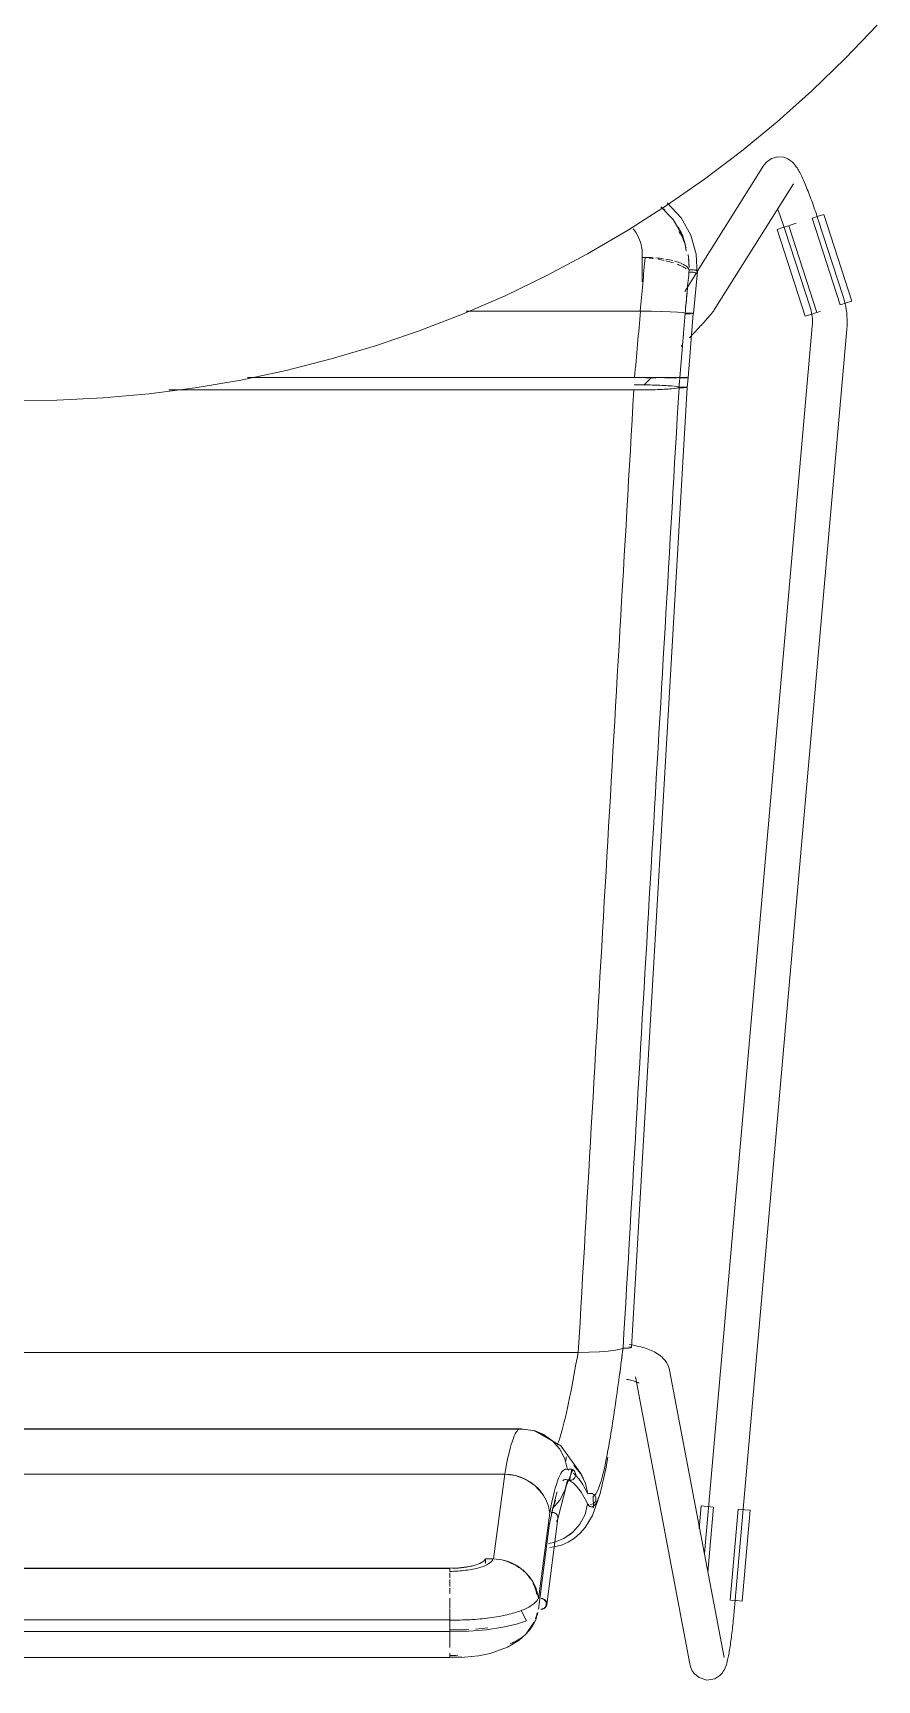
# Model space of a CAD drawing. Header units: millimetres. Extents: x 79795 to 317870, y -36033 to 97293.
# Drawn here: x 214201 to 214492, y 11463 to 12033 of the extents above; entities that cross this region are included whole.
import ezdxf

# ---------------------------------------------------------------- set-up
doc = ezdxf.new("R2010")
doc.units = ezdxf.units.MM
doc.header["$MEASUREMENT"] = 0
doc.layers.add('I-FURN', color=8, linetype='CONTINUOUS', lineweight=9)

msp = doc.modelspace()

# ---------------------------------------------------------------- linework, layer by layer
at = {"layer": 'I-FURN'}
for p, q in [((214481.25, 12023.81), (214492.29, 12035.39)), ((214469.76, 12012.68), (214481.25, 12023.81)), ((214457.83, 12002.02), (214469.76, 12012.68)), ((214445.48, 11991.85), (214457.83, 12002.02)), ((214432.74, 11982.18), (214445.48, 11991.85)), ((214453.23, 11986.95), (214430.2, 11950.18)), ((214454.12, 11988.07), (214453.23, 11986.95)), ((214454.12, 11988.07), (214455.86, 11989.29)), ((214455.86, 11989.29), (214458.08, 11989.88)), ((214458.08, 11989.88), (214460.06, 11989.71)), ((214460.06, 11989.71), (214461.44, 11989.18)), ((214461.44, 11989.18), (214462.35, 11988.62)), ((214462.35, 11988.62), (214462.98, 11988.1)), ((214462.98, 11988.1), (214463.44, 11987.63)), ((214463.44, 11987.63), (214463.81, 11987.21)), ((214463.81, 11987.21), (214464.13, 11986.81)), ((214464.13, 11986.81), (214464.4, 11986.41)), ((214464.4, 11986.41), (214464.66, 11986.03)), ((214464.66, 11986.03), (214464.9, 11985.64)), ((214419.62, 11973.02), (214432.74, 11982.18)), ((214436.09, 11936.99), (214463.4, 11980.58)), ((214464.9, 11985.64), (214465.14, 11985.24)), ((214465.14, 11985.24), (214465.37, 11984.83)), ((214465.37, 11984.83), (214465.6, 11984.4)), ((214465.6, 11984.4), (214465.82, 11983.96)), ((214465.82, 11983.96), (214466.05, 11983.5)), ((214466.05, 11983.5), (214466.29, 11983.03)), ((214466.29, 11983.03), (214466.52, 11982.54)), ((214466.52, 11982.54), (214466.75, 11982.03)), ((214466.75, 11982.03), (214466.99, 11981.5)), ((214466.99, 11981.5), (214467.23, 11980.96)), ((214467.23, 11980.96), (214467.47, 11980.39)), ((214467.47, 11980.39), (214467.72, 11979.82)), ((214467.72, 11979.82), (214467.97, 11979.22)), ((214467.97, 11979.22), (214468.21, 11978.61)), ((214468.21, 11978.61), (214468.47, 11977.98)), ((214468.47, 11977.98), (214468.72, 11977.34)), ((214468.72, 11977.34), (214468.97, 11976.69)), ((214468.97, 11976.69), (214469.23, 11976.03)), ((214469.23, 11976.03), (214469.48, 11975.35)), ((214469.48, 11975.35), (214469.73, 11974.66)), ((214469.73, 11974.66), (214469.99, 11973.96)), ((214406.14, 11964.4), (214419.62, 11973.02)), ((214421.91, 11968.18), (214417.66, 11972.64)), ((214424.6, 11968.76), (214419.85, 11973.91)), ((214458.04, 11971.69), (214458.27, 11971.07)), ((214458.27, 11971.07), (214458.5, 11970.43)), ((214458.5, 11970.43), (214458.74, 11969.78)), ((214458.74, 11969.78), (214458.97, 11969.13)), ((214458.97, 11969.13), (214459.21, 11968.46)), ((214469.99, 11973.96), (214470.24, 11973.25)), ((214469.99, 11968.71), (214471.96, 11969.35)), ((214470.24, 11973.25), (214470.5, 11972.54)), ((214470.5, 11972.54), (214470.75, 11971.82)), ((214470.75, 11971.82), (214471, 11971.09)), ((214471, 11971.09), (214471.25, 11970.35)), ((214471.25, 11970.35), (214471.5, 11969.62)), ((214471.5, 11969.62), (214471.74, 11968.88)), ((214471.96, 11969.35), (214473.91, 11969.98)), ((214473.91, 11969.98), (214483.6, 11939.97)), ((214392.33, 11956.32), (214406.14, 11964.4)), ((214425.28, 11962.35), (214421.91, 11968.18)), ((214427.98, 11962.75), (214424.6, 11968.76)), ((214457.76, 11964.76), (214459.71, 11965.39)), ((214457.76, 11964.76), (214467.45, 11934.76)), ((214459.21, 11968.46), (214459.44, 11967.79)), ((214459.44, 11967.79), (214459.68, 11967.11)), ((214459.68, 11967.11), (214459.91, 11966.42)), ((214459.71, 11965.39), (214461.68, 11966.03)), ((214459.91, 11966.42), (214460.14, 11965.73)), ((214460.14, 11965.73), (214460.37, 11965.04)), ((214460.37, 11965.04), (214460.48, 11964.71)), ((214460.48, 11964.71), (214469.19, 11937.9)), ((214471.49, 11936.06), (214461.8, 11966.07)), ((214464.38, 11966.9), (214461.9, 11966.1)), ((214469.87, 11968.67), (214479.56, 11938.67)), ((214471.74, 11968.88), (214471.89, 11968.42)), ((214480.6, 11941.6), (214471.89, 11968.42)), ((214429.86, 11956.23), (214427.98, 11962.75)), ((214378.21, 11948.8), (214392.33, 11956.32)), ((214411.15, 11955.11), (214412.19, 11955.11)), ((214411.2, 11946.6), (214411.2, 11956.35)), ((214430.14, 11949.32), (214429.86, 11956.23)), ((214363.8, 11941.86), (214378.21, 11948.8)), ((214429.96, 11949.81), (214425.92, 11943.36)), ((214430.27, 11950.21), (214428.85, 11935.72)), ((214349.12, 11935.49), (214363.8, 11941.86)), ((214480.62, 11941.56), (214480.6, 11941.6)), ((214480.95, 11940.47), (214480.62, 11941.56)), ((214481.23, 11939.36), (214480.95, 11940.47)), ((214334.2, 11929.72), (214349.12, 11935.49)), ((214410.5, 11936.55), (214350.38, 11936.55)), ((214350.38, 11936.55), (214410.5, 11936.55)), ((214414.26, 11936.53), (214410.5, 11936.55)), ((214410.62, 11936.55), (214414.26, 11936.53)), ((214414.35, 11936.53), (214417.79, 11936.45)), ((214417.79, 11936.45), (214414.36, 11936.53)), ((214420.89, 11936.34), (214417.79, 11936.45)), ((214417.86, 11936.45), (214420.89, 11936.34)), ((214423.37, 11936.19), (214420.89, 11936.34)), ((214420.93, 11936.34), (214423.39, 11936.19)), ((214425.1, 11936.01), (214423.37, 11936.19)), ((214423.39, 11936.19), (214425.1, 11936.01)), ((214426, 11935.82), (214425.1, 11936.01)), ((214425.11, 11936.01), (214425.99, 11935.82)), ((214425.99, 11935.82), (214426.46, 11935.82)), ((214426.47, 11935.82), (214426, 11935.82)), ((214426.01, 11935.63), (214426.48, 11935.62)), ((214426.48, 11935.62), (214426.01, 11935.63)), ((214426.46, 11935.82), (214426.96, 11935.83)), ((214426.96, 11935.83), (214426.47, 11935.82)), ((214426.48, 11935.62), (214426.98, 11935.62)), ((214426.97, 11935.62), (214426.48, 11935.62)), ((214427.45, 11935.82), (214426.96, 11935.83)), ((214426.96, 11935.83), (214427.45, 11935.82)), ((214427.47, 11935.63), (214426.97, 11935.62)), ((214426.98, 11935.62), (214427.47, 11935.63)), ((214428.84, 11935.72), (214427.02, 11913.52)), ((214427.91, 11935.81), (214427.45, 11935.82)), ((214427.45, 11935.82), (214427.9, 11935.81)), ((214427.47, 11935.63), (214427.92, 11935.64)), ((214427.92, 11935.64), (214427.47, 11935.63)), ((214427.9, 11935.81), (214428.29, 11935.8)), ((214428.29, 11935.8), (214427.91, 11935.81)), ((214428.59, 11935.77), (214428.29, 11935.8)), ((214428.29, 11935.8), (214428.58, 11935.77)), ((214428.3, 11935.65), (214428.59, 11935.67)), ((214428.59, 11935.67), (214428.3, 11935.65)), ((214428.78, 11935.75), (214428.59, 11935.77)), ((214428.59, 11935.67), (214428.78, 11935.7)), ((214428.78, 11935.7), (214428.59, 11935.67)), ((214428.77, 11935.75), (214428.84, 11935.72)), ((214428.85, 11935.72), (214428.78, 11935.75)), ((214428.78, 11935.7), (214428.85, 11935.72)), ((214428.84, 11935.72), (214428.78, 11935.7)), ((214434.56, 11935.01), (214434.33, 11934.75)), ((214434.78, 11935.26), (214434.56, 11935.01)), ((214434.98, 11935.51), (214434.78, 11935.26)), ((214435.17, 11935.74), (214434.98, 11935.51)), ((214435.35, 11935.96), (214435.17, 11935.74)), ((214435.52, 11936.18), (214435.35, 11935.96)), ((214435.7, 11936.41), (214435.52, 11936.18)), ((214435.88, 11936.67), (214435.7, 11936.41)), ((214436.09, 11936.99), (214435.88, 11936.67)), ((214469.4, 11935.39), (214467.45, 11934.76)), ((214469.19, 11937.9), (214469.38, 11937.26)), ((214469.38, 11937.26), (214469.55, 11936.62)), ((214471.37, 11936.02), (214469.4, 11935.39)), ((214469.55, 11936.62), (214469.69, 11935.97)), ((214469.69, 11935.97), (214469.8, 11935.32)), ((214469.8, 11935.32), (214469.89, 11934.67)), ((214472.75, 11936.47), (214471.59, 11936.09)), ((214481.65, 11939.34), (214479.68, 11938.7)), ((214481.47, 11938.25), (214481.23, 11939.36)), ((214481.67, 11937.12), (214481.47, 11938.25)), ((214483.6, 11939.97), (214481.65, 11939.34)), ((214481.82, 11935.99), (214481.67, 11937.12)), ((214481.92, 11934.85), (214481.82, 11935.99)), ((214481.98, 11933.71), (214481.92, 11934.85)), ((214319.06, 11924.54), (214334.2, 11929.72)), ((214429.25, 11929.15), (214428.82, 11928.68)), ((214429.67, 11929.6), (214429.25, 11929.15)), ((214430.08, 11930.04), (214429.67, 11929.6)), ((214430.49, 11930.48), (214430.08, 11930.04)), ((214430.88, 11930.9), (214430.49, 11930.48)), ((214431.26, 11931.32), (214430.88, 11930.9)), ((214431.63, 11931.72), (214431.26, 11931.32)), ((214431.98, 11932.11), (214431.63, 11931.72)), ((214432.33, 11932.49), (214431.98, 11932.11)), ((214432.66, 11932.85), (214432.33, 11932.49)), ((214469.93, 11931.34), (214432.65, 11506.99)), ((214432.97, 11933.2), (214432.66, 11932.85)), ((214433.27, 11933.54), (214432.97, 11933.2)), ((214433.56, 11933.86), (214433.27, 11933.54)), ((214433.83, 11934.17), (214433.56, 11933.86)), ((214434.09, 11934.47), (214433.83, 11934.17)), ((214434.33, 11934.75), (214434.09, 11934.47)), ((214442.94, 11486.97), (214481.89, 11930.29)), ((214469.89, 11934.67), (214469.95, 11934.01)), ((214469.94, 11931.36), (214469.93, 11931.34)), ((214469.98, 11932.02), (214469.94, 11931.36)), ((214469.95, 11934.01), (214469.99, 11933.35)), ((214470, 11932.68), (214469.98, 11932.02)), ((214469.99, 11933.35), (214470, 11932.68)), ((214481.89, 11930.29), (214481.97, 11931.43)), ((214481.97, 11931.43), (214482, 11932.57)), ((214482, 11932.57), (214481.98, 11933.71)), ((214303.72, 11919.98), (214319.06, 11924.54)), ((214425.11, 11924.77), (214424.63, 11924.26)), ((214427.93, 11927.74), (214427.47, 11927.25)), ((214428.37, 11928.21), (214427.93, 11927.74)), ((214428.82, 11928.68), (214428.37, 11928.21)), ((214288.22, 11916.03), (214303.72, 11919.98)), ((214256.8, 11910.02), (214272.57, 11912.71)), ((214272.57, 11912.71), (214288.22, 11916.03)), ((214274.81, 11913.59), (214408.55, 11913.59)), ((214408.55, 11913.59), (214274.81, 11913.59)), ((214408.55, 11913.59), (214412.34, 11913.58)), ((214412.34, 11913.58), (214408.55, 11913.59)), ((214411.78, 11910.91), (214414.35, 11913.58)), ((214412.34, 11913.58), (214415.91, 11913.58)), ((214415.91, 11913.58), (214412.34, 11913.58)), ((214415.9, 11913.47), (214412.34, 11913.46)), ((214412.34, 11913.46), (214415.9, 11913.47)), ((214415.91, 11913.58), (214419.04, 11913.57)), ((214419.04, 11913.57), (214415.91, 11913.58)), ((214421.52, 11913.49), (214419.02, 11913.48)), ((214419.03, 11913.48), (214421.53, 11913.49)), ((214419.04, 11913.57), (214421.54, 11913.56)), ((214421.54, 11913.56), (214419.04, 11913.57)), ((214423.23, 11913.5), (214421.52, 11913.49)), ((214421.53, 11913.49), (214423.23, 11913.5)), ((214423.29, 11913.54), (214421.54, 11913.56)), ((214421.55, 11913.56), (214423.29, 11913.54)), ((214423.29, 11913.54), (214424.18, 11913.53)), ((214424.18, 11913.53), (214423.29, 11913.54)), ((214424.64, 11913.52), (214424.17, 11913.52)), ((214424.17, 11913.52), (214424.64, 11913.52)), ((214424.18, 11913.53), (214424.65, 11913.53)), ((214424.65, 11913.53), (214424.18, 11913.53)), ((214425.14, 11913.51), (214424.64, 11913.52)), ((214424.64, 11913.52), (214425.14, 11913.51)), ((214424.65, 11913.53), (214425.14, 11913.53)), ((214425.15, 11913.53), (214424.65, 11913.53)), ((214425.14, 11913.53), (214425.63, 11913.53)), ((214425.63, 11913.52), (214425.14, 11913.51)), ((214425.14, 11913.51), (214425.63, 11913.52)), ((214425.64, 11913.53), (214425.15, 11913.53)), ((214425.63, 11913.53), (214426.09, 11913.53)), ((214426.08, 11913.52), (214425.63, 11913.52)), ((214425.63, 11913.52), (214426.08, 11913.52)), ((214426.09, 11913.53), (214425.64, 11913.53)), ((214426.46, 11913.52), (214426.08, 11913.52)), ((214426.08, 11913.52), (214426.47, 11913.52)), ((214426.09, 11913.53), (214426.47, 11913.53)), ((214426.47, 11913.53), (214426.09, 11913.53)), ((214426.76, 11913.52), (214426.46, 11913.52)), ((214426.47, 11913.53), (214426.76, 11913.53)), ((214426.76, 11913.53), (214426.47, 11913.53)), ((214426.47, 11913.52), (214426.76, 11913.52)), ((214426.75, 11910.16), (214427.01, 11913.52)), ((214426.76, 11913.53), (214426.95, 11913.52)), ((214426.95, 11913.52), (214426.76, 11913.53)), ((214426.95, 11913.52), (214426.76, 11913.52)), ((214426.76, 11913.52), (214426.95, 11913.52)), ((214426.95, 11913.52), (214427.01, 11913.52)), ((214427.01, 11913.52), (214426.95, 11913.52)), ((214426.95, 11913.52), (214427.02, 11913.52)), ((214427.02, 11913.52), (214426.95, 11913.52)), ((214209.02, 11905.74), (214225, 11906.53)), ((214225, 11906.53), (214240.93, 11907.96)), ((214240.93, 11907.96), (214256.8, 11910.02)), ((214247.71, 11909.27), (214408.29, 11909.27)), ((214408.29, 11909.27), (214247.71, 11909.27)), ((214426.74, 11910.16), (214407.45, 11578.25)), ((214408.29, 11909.27), (214412.07, 11909.3)), ((214412.08, 11911.03), (214408.4, 11911.06)), ((214412.07, 11909.3), (214415.64, 11909.37)), ((214415.63, 11910.95), (214412.08, 11911.03)), ((214418.75, 11910.83), (214415.63, 11910.95)), ((214415.64, 11909.37), (214418.77, 11909.5)), ((214421.25, 11910.67), (214418.75, 11910.83)), ((214418.77, 11909.5), (214421.27, 11909.66)), ((214423, 11910.47), (214421.25, 11910.67)), ((214421.27, 11909.66), (214423.02, 11909.85)), ((214423.9, 11910.26), (214423, 11910.47)), ((214423.02, 11909.85), (214423.91, 11910.06)), ((214424.37, 11910.27), (214423.9, 11910.26)), ((214423.91, 11910.06), (214424.38, 11910.06)), ((214424.87, 11910.27), (214424.37, 11910.27)), ((214424.38, 11910.06), (214424.87, 11910.05)), ((214425.36, 11910.27), (214424.87, 11910.27)), ((214424.87, 11910.05), (214425.36, 11910.06)), ((214425.81, 11910.26), (214425.36, 11910.27)), ((214425.36, 11910.06), (214425.81, 11910.07)), ((214426.19, 11910.24), (214425.81, 11910.26)), ((214425.81, 11910.07), (214426.2, 11910.09)), ((214426.48, 11910.22), (214426.19, 11910.24)), ((214426.2, 11910.09), (214426.49, 11910.11)), ((214426.67, 11910.19), (214426.48, 11910.22)), ((214426.49, 11910.11), (214426.68, 11910.14)), ((214426.74, 11910.16), (214426.67, 11910.19)), ((214426.68, 11910.14), (214426.74, 11910.16)), ((214193.02, 11905.6), (214209.02, 11905.74)), ((214005.64, 11576.54), (214389.04, 11576.54)), ((214389.04, 11576.54), (214005.64, 11576.54)), ((214389.04, 11576.54), (214392.81, 11576.6)), ((214392.81, 11576.6), (214389.12, 11576.54)), ((214392.81, 11576.6), (214396.34, 11576.75)), ((214396.34, 11576.75), (214392.87, 11576.6)), ((214396.34, 11576.75), (214399.44, 11576.99)), ((214399.45, 11576.99), (214396.39, 11576.75)), ((214399.44, 11576.99), (214401.94, 11577.3)), ((214401.94, 11577.3), (214399.48, 11576.99)), ((214401.94, 11577.3), (214403.68, 11577.67)), ((214403.68, 11577.67), (214401.95, 11577.3)), ((214403.68, 11577.67), (214404.59, 11578.07)), ((214404.59, 11578.07), (214403.68, 11577.67)), ((214404.59, 11578.07), (214405.06, 11578.05)), ((214405.06, 11578.05), (214404.59, 11578.07)), ((214405.06, 11578.05), (214405.55, 11578.04)), ((214405.56, 11578.04), (214405.06, 11578.05)), ((214405.55, 11578.04), (214406.05, 11578.05)), ((214406.05, 11578.05), (214405.56, 11578.04)), ((214406.05, 11578.05), (214406.5, 11578.07)), ((214406.51, 11578.07), (214406.05, 11578.05)), ((214406.5, 11578.07), (214406.89, 11578.11)), ((214406.89, 11578.11), (214406.51, 11578.07)), ((214406.91, 11578.4), (214406.54, 11578.44)), ((214406.54, 11578.44), (214406.92, 11578.4)), ((214407.35, 11579.16), (214406.64, 11579.28)), ((214406.89, 11578.11), (214407.19, 11578.15)), ((214407.19, 11578.15), (214406.89, 11578.11)), ((214407.2, 11578.36), (214406.91, 11578.4)), ((214406.92, 11578.4), (214407.21, 11578.36)), ((214408.04, 11579.04), (214407.35, 11579.16)), ((214407.45, 11578.25), (214407.39, 11578.31)), ((214407.39, 11578.31), (214407.45, 11578.25)), ((214408.72, 11578.9), (214408.04, 11579.04)), ((214409.39, 11578.76), (214408.72, 11578.9)), ((214410.05, 11578.61), (214409.39, 11578.76)), ((214410.69, 11578.44), (214410.05, 11578.61)), ((214411.32, 11578.27), (214410.69, 11578.44)), ((214411.94, 11578.09), (214411.32, 11578.27)), ((214412.54, 11577.9), (214411.94, 11578.09)), ((214413.13, 11577.69), (214412.54, 11577.9)), ((214413.71, 11577.47), (214413.13, 11577.69)), ((214414.29, 11577.24), (214413.71, 11577.47)), ((214414.85, 11576.98), (214414.29, 11577.24)), ((214415.4, 11576.71), (214414.85, 11576.98)), ((214415.93, 11576.42), (214415.4, 11576.71)), ((214416.47, 11576.1), (214415.93, 11576.42)), ((214417.01, 11575.74), (214416.47, 11576.1)), ((214417.54, 11575.34), (214417.01, 11575.74)), ((214418.07, 11574.88), (214417.54, 11575.34)), ((214418.59, 11574.37), (214418.07, 11574.88)), ((214419.1, 11573.77), (214418.59, 11574.37)), ((214419.59, 11573.08), (214419.1, 11573.77)), ((214420.02, 11572.29), (214419.59, 11573.08)), ((214420.39, 11571.4), (214420.02, 11572.29)), ((214420.65, 11570.41), (214420.39, 11571.4)), ((214439.46, 11471.12), (214420.65, 11570.41)), ((214406.31, 11567.15), (214405.81, 11567.25)), ((214406.78, 11567.05), (214406.31, 11567.15)), ((214407.22, 11566.94), (214406.78, 11567.05)), ((214407.64, 11566.84), (214407.22, 11566.94)), ((214408.04, 11566.73), (214407.64, 11566.84)), ((214408.4, 11566.62), (214408.04, 11566.73)), ((214408.74, 11566.51), (214408.4, 11566.62)), ((214409.04, 11566.41), (214408.74, 11566.51)), ((214408.85, 11568.17), (214427.67, 11468.88)), ((214409.31, 11566.31), (214409.04, 11566.41)), ((214409.54, 11566.21), (214409.31, 11566.31)), ((214409.74, 11566.12), (214409.54, 11566.21)), ((214409.89, 11566.05), (214409.74, 11566.12)), ((214409.98, 11566), (214409.89, 11566.05)), ((214410.05, 11565.96), (214409.98, 11566)), ((214410.07, 11565.94), (214410.05, 11565.96)), ((214024.94, 11550.04), (214369.73, 11550.04)), ((214369.73, 11550.04), (214024.94, 11550.04)), ((214369.19, 11550.19), (214064.39, 11550.19)), ((214369.19, 11550.19), (214374.23, 11549.39)), ((214373.52, 11549.56), (214369.73, 11550.04)), ((214369.73, 11550.03), (214373.52, 11549.56)), ((214373.52, 11549.56), (214377.09, 11548.19)), ((214377.09, 11548.2), (214373.52, 11549.56)), ((214374.23, 11549.39), (214377.4, 11548.02)), ((214374.38, 11549.32), (214383.03, 11544.21)), ((214380.23, 11546.03), (214377.09, 11548.2)), ((214377.09, 11548.19), (214380.22, 11546.02)), ((214380.22, 11546.02), (214382.73, 11543.15)), ((214382.73, 11543.15), (214380.23, 11546.03)), ((214382.73, 11543.15), (214384.48, 11539.76)), ((214384.49, 11539.76), (214382.73, 11543.15)), ((214383.03, 11544.21), (214390.02, 11534.67)), ((214385.38, 11536.05), (214384.49, 11539.76)), ((214385.85, 11536.21), (214385.38, 11536.05)), ((214385.38, 11536.04), (214385.85, 11536.2)), ((214386.35, 11536.25), (214385.85, 11536.21)), ((214385.85, 11536.2), (214386.35, 11536.24)), ((214386.84, 11536.16), (214386.35, 11536.25)), ((214386.35, 11536.24), (214386.84, 11536.16)), ((214387.56, 11537.43), (214389.96, 11534.59)), ((214389.97, 11534.59), (214387.56, 11537.43)), ((214396.72, 11527.75), (214398.61, 11536.27)), ((214398.61, 11536.27), (214399.35, 11540.34)), ((214030.98, 11534.44), (214363.69, 11534.44)), ((214363.69, 11534.44), (214030.98, 11534.44)), ((214363.69, 11534.44), (214359.83, 11505.16)), ((214367.46, 11533.96), (214363.69, 11534.44)), ((214371.01, 11532.64), (214367.46, 11533.96)), ((214374.12, 11530.57), (214371.01, 11532.64)), ((214376.61, 11527.82), (214374.12, 11530.57)), ((214382.06, 11519.08), (214385.02, 11530.69)), ((214384.49, 11528.82), (214385.38, 11532.54)), ((214385.02, 11530.69), (214387.19, 11536.01)), ((214385.85, 11532.38), (214385.38, 11532.54)), ((214385.38, 11532.54), (214385.85, 11532.38)), ((214386.35, 11532.34), (214385.85, 11532.38)), ((214385.85, 11532.38), (214386.35, 11532.34)), ((214386.06, 11532.25), (214386.89, 11536.15)), ((214386.84, 11532.42), (214386.35, 11532.34)), ((214386.35, 11532.34), (214386.84, 11532.42)), ((214386.84, 11536.16), (214387.29, 11535.96)), ((214387.29, 11535.96), (214386.84, 11536.16)), ((214387.29, 11532.62), (214386.84, 11532.42)), ((214386.84, 11532.42), (214387.29, 11532.62)), ((214387.29, 11535.96), (214387.67, 11535.64)), ((214387.67, 11535.65), (214387.29, 11535.96)), ((214387.67, 11532.94), (214387.29, 11532.62)), ((214387.29, 11532.62), (214387.67, 11532.94)), ((214387.97, 11535.24), (214387.67, 11535.65)), ((214387.67, 11535.64), (214387.96, 11535.24)), ((214387.96, 11533.34), (214387.67, 11532.94)), ((214387.67, 11532.94), (214387.97, 11533.34)), ((214387.96, 11535.24), (214388.15, 11534.78)), ((214388.15, 11533.8), (214387.96, 11533.34)), ((214388.16, 11534.78), (214387.97, 11535.24)), ((214387.97, 11533.34), (214388.16, 11533.8)), ((214388.15, 11534.78), (214388.22, 11534.29)), ((214388.22, 11534.29), (214388.15, 11533.8)), ((214388.22, 11534.29), (214388.16, 11534.78)), ((214388.16, 11533.8), (214388.22, 11534.29)), ((214389.96, 11534.59), (214391.6, 11531.27)), ((214391.61, 11531.27), (214389.97, 11534.59)), ((214390.02, 11534.67), (214390.91, 11532.92)), ((214391.6, 11531.27), (214392.39, 11527.65)), ((214392.39, 11527.66), (214391.61, 11531.27)), ((214380.23, 11522.55), (214382.73, 11525.43)), ((214381.23, 11525.46), (214380.47, 11523.02)), ((214382.73, 11525.43), (214384.49, 11528.82)), ((214392.86, 11527.81), (214392.39, 11527.66)), ((214392.39, 11527.65), (214392.86, 11527.8)), ((214393.36, 11527.84), (214392.86, 11527.81)), ((214392.86, 11527.8), (214393.36, 11527.83)), ((214393.86, 11527.75), (214393.36, 11527.84)), ((214393.36, 11527.83), (214393.85, 11527.74)), ((214393.85, 11527.74), (214394.3, 11527.54)), ((214394.31, 11527.54), (214393.86, 11527.75)), ((214394.05, 11520.13), (214396.72, 11527.75)), ((214394.41, 11522.92), (214394.22, 11526.77)), ((214394.3, 11527.54), (214394.68, 11527.22)), ((214394.69, 11527.22), (214394.31, 11527.54)), ((214394.94, 11524.93), (214394.64, 11524.54)), ((214394.65, 11524.54), (214394.95, 11524.93)), ((214394.68, 11527.22), (214394.97, 11526.82)), ((214394.97, 11526.82), (214394.69, 11527.22)), ((214395.14, 11525.39), (214394.94, 11524.93)), ((214394.95, 11524.93), (214395.14, 11525.39)), ((214394.97, 11526.82), (214395.15, 11526.36)), ((214395.16, 11526.36), (214394.97, 11526.82)), ((214395.21, 11525.87), (214395.14, 11525.39)), ((214395.14, 11525.39), (214395.22, 11525.87)), ((214395.15, 11526.36), (214395.21, 11525.87)), ((214395.22, 11525.87), (214395.16, 11526.36)), ((214375.4, 11491.36), (214379.24, 11521.06)), ((214378.22, 11489.38), (214382.07, 11519.15)), ((214380.47, 11523.02), (214379.1, 11516.73)), ((214380.21, 11521.25), (214379.71, 11521.22)), ((214380.7, 11521.17), (214380.21, 11521.25)), ((214381.15, 11520.98), (214380.7, 11521.17)), ((214381.53, 11520.68), (214381.15, 11520.98)), ((214381.83, 11520.3), (214381.53, 11520.68)), ((214382.02, 11519.86), (214381.83, 11520.3)), ((214382.08, 11519.39), (214382.02, 11519.86)), ((214382.02, 11518.92), (214382.08, 11519.39)), ((214389.7, 11517.22), (214391.44, 11520.54)), ((214391.44, 11520.54), (214392.34, 11524.17)), ((214391.54, 11516.01), (214394.05, 11520.13)), ((214392.81, 11524.01), (214392.34, 11524.17)), ((214392.34, 11524.17), (214392.81, 11524)), ((214393.25, 11523.25), (214394.41, 11522.92)), ((214393.8, 11524.04), (214393.31, 11523.96)), ((214393.31, 11523.96), (214393.8, 11524.04)), ((214394.26, 11524.23), (214393.8, 11524.04)), ((214393.8, 11524.04), (214394.26, 11524.23)), ((214394.64, 11524.54), (214394.26, 11524.23)), ((214394.26, 11524.23), (214394.65, 11524.54)), ((214431.6, 11523.47), (214430.91, 11515.57)), ((214431.6, 11523.47), (214433.65, 11523.29)), ((214433.65, 11523.29), (214435.71, 11523.11)), ((214433.86, 11500.62), (214435.83, 11523.1)), ((214444.28, 11522.36), (214441.52, 11490.95)), ((214444.41, 11522.34), (214446.47, 11522.16)), ((214448.51, 11521.98), (214445.75, 11490.57)), ((214446.47, 11522.16), (214448.51, 11521.98)), ((214375.38, 11487.82), (214379.22, 11517.51)), ((214381.54, 11518.09), (214381.83, 11518.48)), ((214381.83, 11518.48), (214382.02, 11518.92)), ((214384.13, 11512.22), (214387.21, 11514.39)), ((214387.21, 11514.39), (214385.91, 11513.34)), ((214387.21, 11514.39), (214389.7, 11517.22)), ((214387.83, 11512.37), (214389.81, 11514.05)), ((214389.81, 11514.05), (214391.54, 11516.01)), ((214380.61, 11510.82), (214378.87, 11510.45)), ((214378.88, 11510.45), (214380.62, 11510.82)), ((214379.34, 11509.16), (214380.76, 11509.3)), ((214380.62, 11510.82), (214384.13, 11512.22)), ((214380.76, 11509.3), (214383.26, 11509.96)), ((214383.26, 11509.96), (214385.63, 11510.99)), ((214385.63, 11510.99), (214387.83, 11512.37)), ((214347.8, 11502.08), (214344.76, 11501.97)), ((214350.65, 11502.4), (214347.8, 11502.08)), ((214353.14, 11502.91), (214350.65, 11502.4)), ((214355.13, 11503.58), (214353.14, 11502.91)), ((214356.48, 11504.37), (214355.13, 11503.58)), ((214357.12, 11505.23), (214356.48, 11504.37)), ((214357.12, 11503.56), (214357.12, 11505.23)), ((214359.83, 11505.16), (214357.12, 11505.23)), ((214344.76, 11501.97), (214049.91, 11501.97)), ((214049.91, 11501.91), (214344.76, 11501.91)), ((214344.76, 11500.38), (214344.76, 11498.64)), ((214344.76, 11498.06), (214344.76, 11495.59)), ((214344.76, 11495.07), (214344.76, 11493.23)), ((214344.76, 11491.6), (214344.76, 11488.05)), ((214375.83, 11491.35), (214376.15, 11493.79)), ((214443.71, 11490.75), (214441.65, 11490.93)), ((214445.75, 11490.57), (214443.71, 11490.75)), ((214344.76, 11484.04), (214344.76, 11487.85)), ((214344.76, 11487.85), (214344.76, 11484.04)), ((214371.19, 11483.79), (214369.43, 11487.33)), ((214442.72, 11484.56), (214442.79, 11485.31)), ((214442.79, 11485.31), (214442.86, 11486.06)), ((214442.86, 11486.06), (214442.93, 11486.81)), ((214442.93, 11486.81), (214442.94, 11486.97)), ((214344.76, 11484.07), (214049.91, 11484.07)), ((214049.91, 11480.11), (214344.76, 11480.11)), ((214344.76, 11483.73), (214344.76, 11483.96)), ((214344.76, 11483.96), (214344.76, 11480.11)), ((214344.76, 11483.4), (214344.76, 11483.73)), ((214344.76, 11482.99), (214344.76, 11483.4)), ((214344.76, 11482.51), (214344.76, 11482.99)), ((214344.76, 11482.01), (214344.76, 11482.51)), ((214344.76, 11481.52), (214344.76, 11482.01)), ((214344.76, 11481.07), (214344.76, 11481.52)), ((214344.76, 11480.68), (214344.76, 11481.07)), ((214344.76, 11480.37), (214344.76, 11480.68)), ((214344.76, 11480.18), (214344.76, 11480.37)), ((214344.76, 11477.33), (214344.76, 11480.35)), ((214344.76, 11480.35), (214344.76, 11477.34)), ((214344.76, 11480.11), (214351.3, 11480.2)), ((214344.76, 11480.11), (214344.76, 11480.18)), ((214351.3, 11480.2), (214357.43, 11480.69)), ((214357.43, 11480.69), (214363.05, 11481.53)), ((214363.05, 11481.53), (214367.74, 11482.63)), ((214367.74, 11482.63), (214371.19, 11483.79)), ((214368.58, 11477), (214371.06, 11479.29)), ((214371.06, 11479.29), (214373.73, 11483.19)), ((214373.73, 11483.19), (214373.83, 11483.39)), ((214442.07, 11478.8), (214442.16, 11479.49)), ((214442.16, 11479.49), (214442.24, 11480.19)), ((214442.24, 11480.19), (214442.33, 11480.9)), ((214442.33, 11480.9), (214442.41, 11481.62)), ((214442.41, 11481.62), (214442.49, 11482.34)), ((214442.49, 11482.34), (214442.56, 11483.08)), ((214442.56, 11483.08), (214442.64, 11483.81)), ((214442.64, 11483.81), (214442.72, 11484.56)), ((214344.76, 11477.17), (214344.76, 11474.59)), ((214358.65, 11472.48), (214364.7, 11474.61)), ((214364.7, 11474.61), (214368.58, 11477)), ((214441.26, 11473.25), (214441.35, 11473.8)), ((214441.35, 11473.8), (214441.45, 11474.37)), ((214441.45, 11474.37), (214441.54, 11474.96)), ((214441.54, 11474.96), (214441.63, 11475.56)), ((214441.63, 11475.56), (214441.72, 11476.18)), ((214441.72, 11476.18), (214441.81, 11476.81)), ((214441.81, 11476.81), (214441.9, 11477.46)), ((214441.9, 11477.46), (214441.99, 11478.13)), ((214441.99, 11478.13), (214442.07, 11478.8)), ((214049.91, 11471.07), (214344.76, 11471.07)), ((214344.76, 11472.56), (214344.76, 11471.09)), ((214344.76, 11471.07), (214344.76, 11471.24)), ((214344.76, 11471.07), (214349.79, 11471.18)), ((214349.79, 11471.18), (214354.62, 11471.69)), ((214354.62, 11471.69), (214358.65, 11472.48)), ((214427.76, 11468.47), (214427.67, 11468.88)), ((214427.89, 11467.95), (214427.76, 11468.47)), ((214428.11, 11467.33), (214427.89, 11467.95)), ((214439.82, 11467.46), (214439.99, 11467.89)), ((214439.99, 11467.89), (214440.14, 11468.29)), ((214440.14, 11468.29), (214440.26, 11468.69)), ((214440.26, 11468.69), (214440.38, 11469.09)), ((214440.38, 11469.09), (214440.48, 11469.49)), ((214440.48, 11469.49), (214440.59, 11469.9)), ((214440.59, 11469.9), (214440.69, 11470.33)), ((214440.69, 11470.33), (214440.79, 11470.77)), ((214440.79, 11470.77), (214440.88, 11471.23)), ((214440.88, 11471.23), (214440.98, 11471.71)), ((214440.98, 11471.71), (214441.07, 11472.2)), ((214441.07, 11472.2), (214441.17, 11472.72)), ((214441.17, 11472.72), (214441.26, 11473.25)), ((214428.48, 11466.53), (214428.11, 11467.33)), ((214429.23, 11465.45), (214428.48, 11466.53)), ((214430.81, 11464.12), (214429.23, 11465.45)), ((214430.81, 11464.12), (214433.56, 11463.29)), ((214433.56, 11463.29), (214436.32, 11463.77)), ((214436.32, 11463.77), (214437.97, 11464.82)), ((214437.97, 11464.82), (214438.83, 11465.72)), ((214438.83, 11465.72), (214439.31, 11466.43)), ((214439.31, 11466.43), (214439.61, 11466.99)), ((214439.61, 11466.99), (214439.82, 11467.46))]:
    msp.add_line(p, q, dxfattribs=at)
for centre, major_axis, ratio, start_param, end_param in [((214363.56, 11519.37), (-15.78, 0), 0.955139, 3.737469, 4.704147), ((214363.56, 11519.37), (-15.78, 0), 0.955139, 3.495799, 3.737346), ((214363.56, 11519.37), (-15.78, 0), 0.955139, 3.254129, 3.495629), ((214380.12, 11519.38), (-1.96, 0), 0.955139, 2.379629, 4.923331), ((214344.76, 11486.82), (0, -15.75), 0.000004, 2.669107, 2.851347), ((214344.76, 11475.35), (12.4, 0), 0.287441, 4.712389, 4.932602)]:
    msp.add_ellipse(centre, major_axis=major_axis, ratio=ratio, start_param=start_param, end_param=end_param, dxfattribs=at)
for points in [[(214417.6, 11972.62), (214418.06, 11972.24), (214418.52, 11971.85), (214418.97, 11971.45)], [(214412.19, 11955.11), (214411.93, 11952.08), (214411.39, 11945.94), (214410.8, 11939.69), (214410.5, 11936.55)], [(214411.2, 11956.62), (214411.21, 11956.12), (214411.19, 11955.61), (214411.15, 11955.11)], [(214412.19, 11955.11), (214413.14, 11955.1), (214414.07, 11955.07), (214414.98, 11955.01)], [(214415.03, 11954.69), (214414.56, 11954.76), (214414.09, 11954.81), (214413.61, 11954.86)], [(214415.91, 11954.94), (214416.81, 11954.86), (214417.7, 11954.76), (214418.55, 11954.64)], [(214418.72, 11954.04), (214418.07, 11954.18), (214417.41, 11954.32), (214416.72, 11954.44)], [(214421.98, 11953.19), (214421.17, 11953.44), (214420.3, 11953.67), (214419.38, 11953.89)], [(214419.4, 11954.5), (214420.24, 11954.36), (214421.05, 11954.2), (214421.78, 11954.01)], [(214422.45, 11953.83), (214423.37, 11953.56), (214424.15, 11953.26), (214424.88, 11952.94)], [(214424.6, 11952.2), (214424.21, 11952.38), (214423.77, 11952.56), (214423.3, 11952.73)], [(214426.42, 11951.13), (214426.01, 11951.45), (214425.49, 11951.77), (214424.85, 11952.08)], [(214427.09, 11956.05), (214427.28, 11954.82), (214427.31, 11953.56), (214427.32, 11952.3)], [(214427.39, 11951.6), (214427.37, 11952.5), (214427.31, 11953.4), (214427.21, 11954.29)], [(214427.43, 11950.77), (214427.19, 11948.33), (214426.71, 11943.38), (214426.23, 11938.34), (214426, 11935.82)], [(214430.08, 11949.47), (214430.04, 11949.51), (214429.92, 11949.61), (214429.62, 11949.74), (214429.24, 11949.86), (214428.78, 11949.95), (214428.29, 11950.02), (214427.79, 11950.05), (214427.48, 11950.05), (214427.33, 11950.04)], [(214426.71, 11942.71), (214426.48, 11940.43), (214426.25, 11938.13), (214426.03, 11935.82)], [(214410.62, 11936.55), (214410.27, 11932.73), (214409.93, 11928.91), (214409.58, 11925.08)], [(214424.18, 11913.53), (214424.48, 11917.25), (214425.08, 11924.68), (214425.69, 11932.11), (214425.99, 11935.82)], [(214409.58, 11925.08), (214409.24, 11921.25), (214408.9, 11917.42), (214408.55, 11913.59)], [(214424.17, 11913.52), (214424.13, 11912.97), (214424.04, 11911.89), (214423.95, 11910.81), (214423.9, 11910.26)], [(214424.18, 11913.53), (214424.13, 11912.95), (214424.04, 11911.8), (214423.95, 11910.64), (214423.91, 11910.06)], [(214408.29, 11909.27), (214405.09, 11853.74), (214401.9, 11798.21), (214398.7, 11742.78)], [(214404.59, 11578.07), (214407.81, 11633.3), (214414.25, 11743.9), (214420.69, 11854.66), (214423.91, 11910.06)], [(214423.9, 11910.26), (214424.5, 11910.28), (214426, 11910.28), (214426.75, 11910.2), (214426.75, 11910.16)], [(214398.7, 11742.78), (214395.51, 11687.32), (214392.31, 11631.9), (214389.12, 11576.54)], [(214404.57, 11578.06), (214404.18, 11574.93), (214403.78, 11571.77), (214403.39, 11568.65)], [(214369.73, 11550.03), (214369.55, 11550.13), (214369.37, 11550.19), (214369.19, 11550.19)], [(214385.38, 11536.04), (214384.36, 11536.59), (214382.31, 11534.62), (214380.26, 11526.56), (214379.24, 11521.06)], [(214384.99, 11540.51), (214384.93, 11540.04), (214384.88, 11539.57), (214384.82, 11539.11)], [(214385.38, 11532.54), (214384.83, 11532.83), (214384.29, 11532.69), (214383.74, 11532.12)], [(214385.85, 11535.87), (214385.69, 11535.93), (214385.54, 11535.99), (214385.38, 11536.05)], [(214381.84, 11528.38), (214381.18, 11526.49), (214380.53, 11523.68), (214379.87, 11520.64)], [(214359.59, 11505.15), (214359.46, 11504.59), (214358.51, 11503.49), (214355.19, 11502.09), (214350.39, 11501.13), (214346.66, 11500.87), (214344.76, 11500.84)], [(214345.6, 11501.92), (214348.38, 11501.98), (214350.92, 11502.34), (214353.14, 11502.86)], [(214375.4, 11491.36), (214375.25, 11492.6), (214374.67, 11494.98), (214372.9, 11498.32), (214370.37, 11501.16), (214367.23, 11503.35), (214363.63, 11504.76), (214361.13, 11505.12), (214359.83, 11505.16)], [(214373.41, 11496.87), (214374.11, 11495.61), (214374.51, 11494.25), (214374.85, 11492.87)], [(214375.19, 11491.37), (214374.84, 11490.64), (214373.53, 11489.24), (214371.06, 11487.97), (214369.6, 11487.4)], [(214374.93, 11486.48), (214374.77, 11485.8), (214374.57, 11485.13), (214374.32, 11484.47)], [(214351.36, 11480.74), (214349.18, 11480.63), (214346.98, 11480.6), (214344.76, 11480.64)], [(214357.92, 11481.32), (214356.51, 11481.14), (214355.05, 11480.97), (214353.58, 11480.86)], [(214348.84, 11471.31), (214347.53, 11471.2), (214346.15, 11471.15), (214344.76, 11471.16)]]:
    msp.add_open_spline(points, degree=3, dxfattribs=at)
for points, knots in [([(214408.04, 11965), (214408.8, 11964.09), (214410.73, 11961.09), (214411.36, 11957.49), (214411.15, 11955.11)], [0.5, 0.5, 0.5, 0.5, 0.6666667, 1, 1, 1, 1]), ([(214423.66, 11965.52), (214424.06, 11964.86), (214425.52, 11962.26), (214426.08, 11959.42), (214426.37, 11957.28)], [0.6112731, 0.6112731, 0.6112731, 0.6112731, 0.6666667, 0.8236682, 0.8236682, 0.8236682, 0.8236682]), ([(214426.35, 11958.38), (214425.96, 11959.72), (214425.23, 11961.68), (214424.22, 11963.51), (214423.87, 11964.08)], [0.2297626, 0.2297626, 0.2297626, 0.2297626, 0.3333333, 0.3824546, 0.3824546, 0.3824546, 0.3824546]), ([(214424.91, 11952.93), (214425.59, 11952.61), (214426.72, 11951.91), (214427.28, 11951.16), (214427.43, 11950.77)], [0.6690305, 0.6690305, 0.6690305, 0.6690305, 0.8333333, 1, 1, 1, 1]), ([(214427.43, 11950.77), (214427.57, 11950.79), (214427.86, 11950.82), (214428.28, 11950.84), (214428.65, 11950.83), (214428.95, 11950.8), (214429.22, 11950.77), (214429.47, 11950.72), (214429.69, 11950.66), (214429.89, 11950.59), (214430.08, 11950.5), (214430.19, 11950.41), (214430.22, 11950.36)], [0, 0, 0, 0, 0.0555556, 0.1111111, 0.1666667, 0.1944444, 0.2222222, 0.2777778, 0.3055556, 0.3333333, 0.3888889, 0.4444444, 0.4444444, 0.4444444, 0.4444444]), ([(214424.17, 11913.52), (214424.48, 11917.21), (214424.92, 11922.54), (214425.36, 11927.87), (214425.5, 11929.52)], [0, 0, 0, 0, 0.5, 0.7233886, 0.7233886, 0.7233886, 0.7233886]), ([(214423.91, 11910.06), (214423.63, 11909.92), (214422.24, 11909.71), (214418.88, 11909.49), (214415.72, 11909.37), (214412.11, 11909.29), (214409.56, 11909.27), (214408.29, 11909.27)], [-1, -1, -1, -1, -0.666667, -0.5, -0.333333, -0.166667, 0, 0, 0, 0]), ([(214408.4, 11911.06), (214410.91, 11911.06), (214414.68, 11911), (214418.87, 11910.84), (214422.22, 11910.62), (214423.61, 11910.41), (214423.9, 11910.26)], [-0.996036, -0.996036, -0.996036, -0.996036, -0.6666667, -0.5, -0.3333333, 0, 0, 0, 0]), ([(214426.75, 11910.16), (214426.75, 11910.14), (214426.61, 11910.12), (214426.22, 11910.09), (214425.83, 11910.07), (214425.37, 11910.06), (214424.88, 11910.05), (214424.38, 11910.05), (214424.06, 11910.06), (214423.91, 11910.06)], [-0.498493, -0.498493, -0.498493, -0.498493, -0.375, -0.3125, -0.25, -0.1875, -0.125, -0.0625, 0, 0, 0, 0]), ([(214389.04, 11576.54), (214388.06, 11571.15), (214386.12, 11560.37), (214383.68, 11549.66), (214382.22, 11545.41), (214381.74, 11544.26)], [0, 0, 0, 0, 0.25, 0.5, 0.625, 0.625, 0.625, 0.625]), ([(214404.59, 11578.07), (214403.57, 11570.52), (214401.54, 11555.3), (214398.49, 11536.87), (214396.05, 11528.57), (214394.63, 11526.97), (214394.22, 11526.77)], [0, 0, 0, 0, 0.25, 0.5, 0.75, 0.8499411, 0.8499411, 0.8499411, 0.8499411]), ([(214369.19, 11550.19), (214368.36, 11550.19), (214366.53, 11547.8), (214364.7, 11540.16), (214363.69, 11534.44)], [0.0892847, 0.0892847, 0.0892847, 0.0892847, 0.5, 1, 1, 1, 1]), ([(214392.34, 11524.17), (214391.18, 11526.57), (214389.09, 11530), (214386.99, 11531.79), (214386.06, 11532.25)], [0, 0, 0, 0, 0.5, 0.9025383, 0.9025383, 0.9025383, 0.9025383]), ([(214392.39, 11527.65), (214391.22, 11530.06), (214389.59, 11532.72), (214387.97, 11534.39), (214387.51, 11534.78)], [0, 0, 0, 0, 0.5, 0.6963068, 0.6963068, 0.6963068, 0.6963068]), ([(214396.11, 11526.38), (214395.88, 11525.75), (214394.62, 11522.84), (214393.36, 11522.61), (214392.34, 11524.17)], [0.6929173, 0.6929173, 0.6929173, 0.6929173, 0.75, 1, 1, 1, 1]), ([(214363.37, 11504.61), (214364.6, 11504.28), (214368.12, 11502.86), (214371.43, 11500.39), (214372.56, 11498.24)], [-0.8333333, -0.8333333, -0.8333333, -0.8333333, -0.6666667, -0.3333333, -0.3333333, -0.3333333, -0.3333333]), ([(214376.65, 11491.45), (214376.77, 11491.41), (214377, 11491.31), (214377.41, 11491.03), (214377.87, 11490.49), (214378.12, 11489.62), (214377.89, 11488.84), (214377.49, 11488.32), (214377.11, 11488.03), (214376.65, 11487.84), (214376.32, 11487.8), (214376.16, 11487.79)], [-0.8125, -0.8125, -0.8125, -0.8125, -0.765625, -0.71875, -0.625, -0.5, -0.375, -0.3125, -0.25, -0.1875, -0.125, -0.125, -0.125, -0.125]), ([(214376.25, 11487.78), (214376.39, 11487.77), (214376.62, 11487.79), (214376.91, 11487.86), (214377.17, 11487.95), (214377.49, 11488.14), (214377.81, 11488.43), (214378.04, 11488.78), (214378.18, 11489.13), (214378.23, 11489.44), (214378.23, 11489.72), (214378.2, 11489.98), (214378.13, 11490.23), (214378.01, 11490.49), (214377.82, 11490.8), (214377.5, 11491.12), (214377.1, 11491.36), (214376.75, 11491.47), (214376.49, 11491.52), (214376.32, 11491.54), (214376.25, 11491.55)], [0.1111111, 0.1111111, 0.1111111, 0.1111111, 0.1666667, 0.1944444, 0.2222222, 0.2777778, 0.3333333, 0.3888889, 0.4444444, 0.4791667, 0.5138889, 0.5486111, 0.5833333, 0.6180556, 0.6527778, 0.7222222, 0.7916667, 0.8263889, 0.8611111, 0.8888889, 0.8888889, 0.8888889, 0.8888889]), ([(214369.43, 11487.33), (214368.01, 11486.79), (214364.68, 11485.8), (214358.62, 11484.7), (214351.76, 11484.07), (214347.11, 11484), (214344.76, 11484.04)], [0.3397465, 0.3397465, 0.3397465, 0.3397465, 0.5, 0.6666667, 0.8333333, 0.9999948, 0.9999948, 0.9999948, 0.9999948]), ([(214370.27, 11478.56), (214371.21, 11479.35), (214372.89, 11481.17), (214374.49, 11483.98), (214374.95, 11485.9), (214375.11, 11486.63)], [0.5, 0.5, 0.5, 0.5, 0.6666667, 0.8333333, 0.9365189, 0.9365189, 0.9365189, 0.9365189]), ([(214365.63, 11475.91), (214366.15, 11476.1), (214367.49, 11476.66), (214368.75, 11477.4), (214369.48, 11477.93)], [0.260519, 0.260519, 0.260519, 0.260519, 0.3333333, 0.4544474, 0.4544474, 0.4544474, 0.4544474])]:
    msp.add_open_spline(points, degree=3, knots=knots, dxfattribs=at)

doc.saveas('drawing.dxf')
